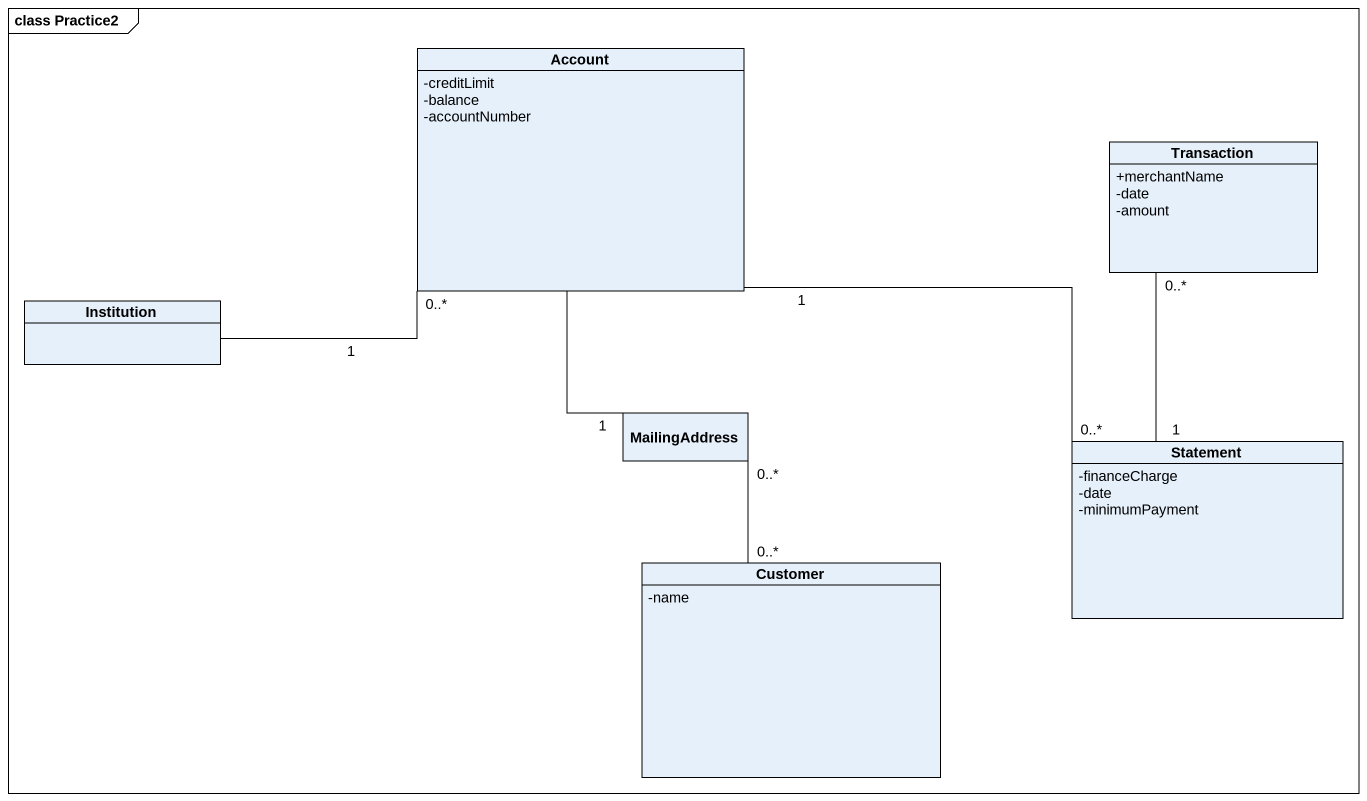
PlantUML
@startuml
mainframe class Practice2
hide circle
hide empty members
skinparam classAttributeIconSize 0
class Account {
  -creditLimit
  -balance
  -accountNumber
}
class Transaction {
  +merchantName
  -date
  -amount
}
class Institution
class MailingAddress
class Statement {
  -financeCharge
  -date
  -minimumPayment
}
class Customer {
  -name
}
Account -- "1" MailingAddress
Account "1" -right- "0..*" Statement
Institution "1" -right- "0..*" Account
Statement "1" -up- "0..*" Transaction
Customer "0..*" -up- "0..*" MailingAddress
@enduml
